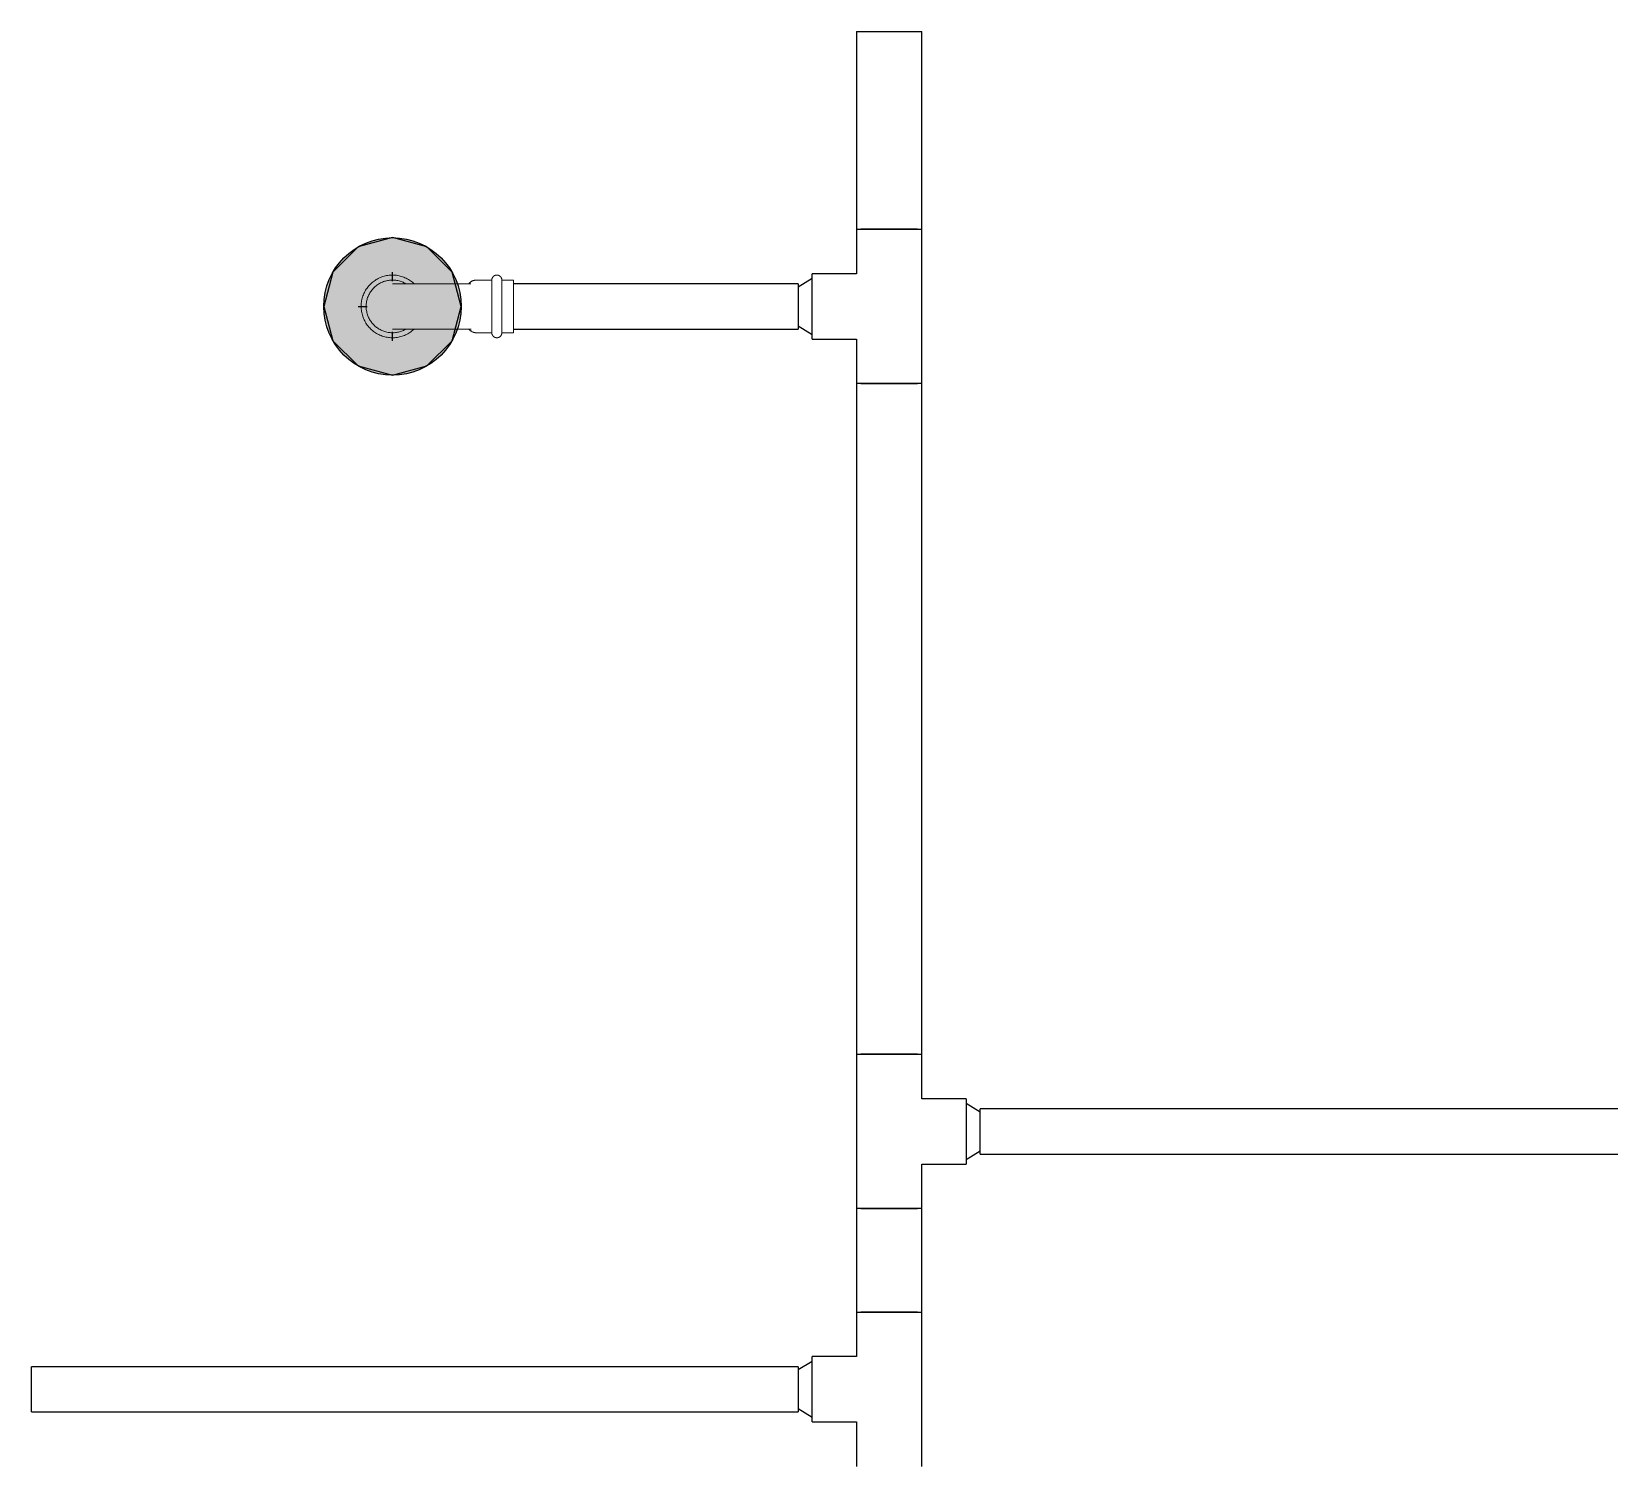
# Model space of a CAD drawing. Header units: inches. Extents: x -3327 to -1, y 8 to 1328.
# Drawn here: x -2221.81 to -2175.9, y 524.26 to 566 of the extents above; entities that cross this region are included whole.
import ezdxf

# ---------------------------------------------------------------- set-up
doc = ezdxf.new("R2010")
doc.units = ezdxf.units.IN
doc.header["$MEASUREMENT"] = 0
doc.layers.add('P-PIPE', color=3, linetype='Continuous', lineweight=9)
doc.layers.add('X - REF - FP', color=7, linetype='Continuous', true_color=0xb90000)

# ---------------------------------------------------------------- blocks, each defined once
blk = doc.blocks.new('Victaulic-VicPress316-Elbow 90-45deg Style P568_P571 - Standard-V2-SECOND LEVEL')
at = {"layer": 'P-PIPE'}
for p, q in [((-3203.704, 731.097), (-3203.704, 730.203)), ((-3202.389, 730.206), (-3202.389, 731.097)), ((-3203.813, 730.051), (-3203.813, 729.6)), ((-3202.28, 729.6), (-3202.28, 730.051)), ((-3203.046, 729.6), (-3203.813, 729.6)), ((-3202.28, 729.6), (-3203.046, 729.6)), ((-3203.813, 729.309), (-3203.813, 728.97)), ((-3203.046, 729.309), (-3203.813, 729.309)), ((-3203.813, 728.97), (-3203.046, 728.97)), ((-3202.28, 729.309), (-3203.046, 729.309)), ((-3203.046, 728.97), (-3202.28, 728.97)), ((-3202.28, 728.97), (-3202.28, 729.309))]:
    blk.add_line(p, q, dxfattribs=at)
at = {"layer": 'P-PIPE', "flags": 128}
for points in [[(-3203.046, 733.402), (-3203.083, 733.401), (-3203.119, 733.399), (-3203.155, 733.395), (-3203.191, 733.39), (-3203.227, 733.384), (-3203.263, 733.376), (-3203.298, 733.366), (-3203.333, 733.356), (-3203.367, 733.344), (-3203.401, 733.33), (-3203.434, 733.315), (-3203.467, 733.299), (-3203.499, 733.281), (-3203.53, 733.263), (-3203.561, 733.243), (-3203.591, 733.222), (-3203.619, 733.199), (-3203.647, 733.176), (-3203.674, 733.151), (-3203.7, 733.125), (-3203.725, 733.099), (-3203.749, 733.071), (-3203.772, 733.043), (-3203.793, 733.013), (-3203.813, 732.983), (-3203.833, 732.952), (-3203.85, 732.92), (-3203.867, 732.887), (-3203.882, 732.854), (-3203.896, 732.82), (-3203.909, 732.786), (-3203.92, 732.751), (-3203.93, 732.716), (-3203.938, 732.681), (-3203.945, 732.645), (-3203.95, 732.609), (-3203.954, 732.573), (-3203.957, 732.536), (-3203.958, 732.5), (-3203.958, 732.463), (-3203.956, 732.427), (-3203.953, 732.391), (-3203.948, 732.354), (-3203.942, 732.318), (-3203.934, 732.283), (-3203.925, 732.247), (-3203.915, 732.212), (-3203.903, 732.178), (-3203.89, 732.144), (-3203.875, 732.11), (-3203.859, 732.078), (-3203.842, 732.045), (-3203.824, 732.014), (-3203.804, 731.983), (-3203.783, 731.953), (-3203.761, 731.924), (-3203.738, 731.896), (-3203.714, 731.869)], [(-3203.046, 733.257), (-3203.077, 733.256), (-3203.107, 733.254), (-3203.138, 733.251), (-3203.168, 733.247), (-3203.198, 733.241), (-3203.228, 733.235), (-3203.258, 733.227), (-3203.287, 733.218), (-3203.316, 733.207), (-3203.345, 733.196), (-3203.373, 733.183), (-3203.4, 733.17), (-3203.427, 733.155), (-3203.453, 733.139), (-3203.479, 733.123), (-3203.504, 733.105), (-3203.528, 733.086), (-3203.551, 733.066), (-3203.574, 733.046), (-3203.596, 733.024), (-3203.617, 733.002), (-3203.637, 732.978), (-3203.656, 732.954), (-3203.674, 732.93), (-3203.691, 732.904), (-3203.707, 732.878), (-3203.722, 732.851), (-3203.736, 732.824), (-3203.749, 732.796), (-3203.76, 732.768), (-3203.771, 732.739), (-3203.78, 732.71), (-3203.789, 732.68), (-3203.796, 732.65), (-3203.801, 732.62), (-3203.806, 732.59), (-3203.809, 732.559), (-3203.812, 732.529), (-3203.812, 732.498), (-3203.812, 732.468), (-3203.811, 732.437), (-3203.808, 732.406), (-3203.804, 732.376), (-3203.799, 732.346), (-3203.792, 732.316), (-3203.785, 732.286), (-3203.776, 732.257), (-3203.766, 732.228), (-3203.755, 732.199), (-3203.743, 732.171), (-3203.73, 732.143), (-3203.715, 732.116), (-3203.704, 732.096)], [(-3202.389, 731.858), (-3202.367, 731.881), (-3202.343, 731.909), (-3202.32, 731.937), (-3202.299, 731.967), (-3202.279, 731.997), (-3202.26, 732.028), (-3202.242, 732.06), (-3202.225, 732.093), (-3202.21, 732.126), (-3202.196, 732.16), (-3202.183, 732.194), (-3202.172, 732.229), (-3202.163, 732.264), (-3202.154, 732.299), (-3202.147, 732.335), (-3202.142, 732.371), (-3202.138, 732.407), (-3202.135, 732.444), (-3202.134, 732.48), (-3202.134, 732.517), (-3202.136, 732.553), (-3202.139, 732.589), (-3202.144, 732.626), (-3202.15, 732.662), (-3202.158, 732.697), (-3202.167, 732.733), (-3202.177, 732.768), (-3202.189, 732.802), (-3202.202, 732.836), (-3202.217, 732.87), (-3202.233, 732.902), (-3202.25, 732.935), (-3202.268, 732.966), (-3202.288, 732.997), (-3202.309, 733.027), (-3202.331, 733.056), (-3202.354, 733.084), (-3202.378, 733.111), (-3202.404, 733.137), (-3202.43, 733.163), (-3202.457, 733.187), (-3202.486, 733.21), (-3202.515, 733.231), (-3202.545, 733.252), (-3202.576, 733.271), (-3202.608, 733.29), (-3202.64, 733.307), (-3202.673, 733.322), (-3202.706, 733.336), (-3202.741, 733.349), (-3202.775, 733.361), (-3202.81, 733.371), (-3202.846, 733.38), (-3202.881, 733.387), (-3202.917, 733.393), (-3202.954, 733.397), (-3202.99, 733.4), (-3203.026, 733.402), (-3203.046, 733.402)], [(-3202.385, 732.102), (-3202.37, 732.129), (-3202.356, 732.156), (-3202.343, 732.184), (-3202.332, 732.212), (-3202.321, 732.241), (-3202.312, 732.27), (-3202.304, 732.3), (-3202.297, 732.33), (-3202.291, 732.36), (-3202.286, 732.39), (-3202.283, 732.421), (-3202.281, 732.451), (-3202.28, 732.482), (-3202.28, 732.512), (-3202.281, 732.543), (-3202.284, 732.574), (-3202.288, 732.604), (-3202.293, 732.634), (-3202.3, 732.664), (-3202.307, 732.694), (-3202.316, 732.723), (-3202.326, 732.752), (-3202.337, 732.781), (-3202.349, 732.809), (-3202.362, 732.837), (-3202.377, 732.864), (-3202.392, 732.89), (-3202.409, 732.916), (-3202.426, 732.941), (-3202.445, 732.966), (-3202.464, 732.989), (-3202.485, 733.012), (-3202.506, 733.034), (-3202.528, 733.055), (-3202.551, 733.075), (-3202.575, 733.095), (-3202.6, 733.113), (-3202.625, 733.13), (-3202.651, 733.147), (-3202.677, 733.162), (-3202.705, 733.176), (-3202.732, 733.189), (-3202.761, 733.201), (-3202.789, 733.212), (-3202.818, 733.222), (-3202.848, 733.23), (-3202.878, 733.238), (-3202.908, 733.244), (-3202.938, 733.249), (-3202.968, 733.253), (-3202.999, 733.255), (-3203.029, 733.256), (-3203.046, 733.257)], [(-3203.704, 732.49), (-3203.704, 732.489), (-3203.704, 732.486), (-3203.704, 732.48), (-3203.704, 732.472), (-3203.704, 732.462), (-3203.704, 732.45), (-3203.704, 732.436), (-3203.704, 732.419), (-3203.704, 732.401), (-3203.704, 732.38), (-3203.704, 732.357), (-3203.704, 732.333), (-3203.704, 732.306), (-3203.704, 732.277), (-3203.704, 732.247), (-3203.704, 732.214), (-3203.704, 732.18), (-3203.704, 732.144), (-3203.704, 732.107), (-3203.704, 732.068), (-3203.704, 732.027), (-3203.704, 731.985), (-3203.704, 731.941), (-3203.704, 731.896), (-3203.704, 731.85), (-3203.704, 731.802), (-3203.704, 731.754), (-3203.704, 731.704), (-3203.704, 731.653), (-3203.704, 731.602), (-3203.704, 731.549), (-3203.704, 731.496), (-3203.704, 731.443), (-3203.704, 731.388), (-3203.704, 731.334), (-3203.704, 731.279), (-3203.704, 731.223), (-3203.704, 731.168), (-3203.704, 731.112), (-3203.704, 731.097)], [(-3202.389, 731.097), (-3202.389, 731.153), (-3202.389, 731.208), (-3202.389, 731.264), (-3202.389, 731.319), (-3202.389, 731.374), (-3202.389, 731.428), (-3202.389, 731.482), (-3202.389, 731.535), (-3202.389, 731.588), (-3202.389, 731.639), (-3202.389, 731.69), (-3202.389, 731.74), (-3202.389, 731.789), (-3202.389, 731.837), (-3202.389, 731.884), (-3202.389, 731.929), (-3202.389, 731.973), (-3202.389, 732.016), (-3202.389, 732.057), (-3202.389, 732.096), (-3202.389, 732.134), (-3202.389, 732.171), (-3202.389, 732.205), (-3202.389, 732.238), (-3202.389, 732.269), (-3202.389, 732.298), (-3202.389, 732.326), (-3202.389, 732.351), (-3202.389, 732.374), (-3202.389, 732.395), (-3202.389, 732.414), (-3202.389, 732.432), (-3202.389, 732.446), (-3202.389, 732.459), (-3202.389, 732.47), (-3202.389, 732.478), (-3202.389, 732.484), (-3202.389, 732.488), (-3202.389, 732.49), (-3202.389, 732.49)], [(-3203.813, 730.051), (-3203.812, 730.062), (-3203.812, 730.073), (-3203.811, 730.084), (-3203.809, 730.094), (-3203.807, 730.105), (-3203.805, 730.116), (-3203.802, 730.126), (-3203.799, 730.137), (-3203.795, 730.147), (-3203.791, 730.157), (-3203.787, 730.167), (-3203.782, 730.177), (-3203.777, 730.186), (-3203.771, 730.196), (-3203.765, 730.205), (-3203.759, 730.214), (-3203.752, 730.222), (-3203.745, 730.231), (-3203.738, 730.239), (-3203.73, 730.246), (-3203.722, 730.254), (-3203.714, 730.261), (-3203.705, 730.268), (-3203.704, 730.269)], [(-3202.389, 730.269), (-3202.38, 730.262), (-3202.372, 730.255), (-3202.364, 730.248), (-3202.356, 730.24), (-3202.348, 730.232), (-3202.341, 730.224), (-3202.335, 730.215), (-3202.328, 730.207), (-3202.322, 730.197), (-3202.317, 730.188), (-3202.311, 730.179), (-3202.306, 730.169), (-3202.302, 730.159), (-3202.298, 730.149), (-3202.294, 730.139), (-3202.291, 730.128), (-3202.288, 730.118), (-3202.285, 730.107), (-3202.283, 730.096), (-3202.282, 730.086), (-3202.281, 730.075), (-3202.28, 730.064), (-3202.28, 730.053), (-3202.28, 730.051)], [(-3203.813, 729.309), (-3203.818, 729.309), (-3203.824, 729.309), (-3203.83, 729.31), (-3203.836, 729.31), (-3203.841, 729.311), (-3203.847, 729.313), (-3203.853, 729.314), (-3203.858, 729.316), (-3203.864, 729.318), (-3203.869, 729.32), (-3203.875, 729.322), (-3203.88, 729.325), (-3203.885, 729.328), (-3203.89, 729.331), (-3203.895, 729.334), (-3203.899, 729.337), (-3203.904, 729.341), (-3203.908, 729.345), (-3203.913, 729.349), (-3203.917, 729.353), (-3203.921, 729.357), (-3203.925, 729.361), (-3203.928, 729.366), (-3203.932, 729.371), (-3203.935, 729.375), (-3203.938, 729.38), (-3203.941, 729.385), (-3203.944, 729.391), (-3203.946, 729.396), (-3203.948, 729.401), (-3203.95, 729.407), (-3203.952, 729.412), (-3203.953, 729.418), (-3203.955, 729.424), (-3203.956, 729.429), (-3203.957, 729.435), (-3203.957, 729.441), (-3203.958, 729.447), (-3203.958, 729.452), (-3203.958, 729.458), (-3203.958, 729.464), (-3203.957, 729.47), (-3203.956, 729.476), (-3203.955, 729.481), (-3203.954, 729.487), (-3203.953, 729.493), (-3203.951, 729.498), (-3203.949, 729.504), (-3203.947, 729.509), (-3203.945, 729.515), (-3203.942, 729.52), (-3203.94, 729.525), (-3203.937, 729.53), (-3203.934, 729.535), (-3203.93, 729.54), (-3203.927, 729.544), (-3203.923, 729.549), (-3203.919, 729.553), (-3203.915, 729.557), (-3203.911, 729.561), (-3203.906, 729.565), (-3203.902, 729.569), (-3203.897, 729.572), (-3203.892, 729.576), (-3203.888, 729.579), (-3203.882, 729.582), (-3203.877, 729.584), (-3203.872, 729.587), (-3203.867, 729.589), (-3203.861, 729.591), (-3203.856, 729.593), (-3203.85, 729.595), (-3203.845, 729.596), (-3203.839, 729.597), (-3203.833, 729.598), (-3203.827, 729.599), (-3203.821, 729.599), (-3203.816, 729.599), (-3203.813, 729.6)], [(-3203.046, 729.6), (-3203.077, 729.6), (-3203.107, 729.6), (-3203.138, 729.6), (-3203.168, 729.6), (-3203.198, 729.6), (-3203.228, 729.6), (-3203.258, 729.6), (-3203.287, 729.6), (-3203.316, 729.6), (-3203.345, 729.6), (-3203.373, 729.6), (-3203.4, 729.6), (-3203.427, 729.6), (-3203.453, 729.6), (-3203.479, 729.6), (-3203.504, 729.6), (-3203.528, 729.6), (-3203.551, 729.6), (-3203.574, 729.6), (-3203.596, 729.6), (-3203.617, 729.6), (-3203.637, 729.6), (-3203.656, 729.6), (-3203.674, 729.6), (-3203.691, 729.6), (-3203.707, 729.6), (-3203.722, 729.6), (-3203.736, 729.6), (-3203.749, 729.6), (-3203.76, 729.6), (-3203.771, 729.6), (-3203.78, 729.6), (-3203.789, 729.6), (-3203.796, 729.6), (-3203.801, 729.6), (-3203.806, 729.6), (-3203.809, 729.6), (-3203.812, 729.6), (-3203.812, 729.6), (-3203.813, 729.6)], [(-3203.813, 729.6), (-3203.812, 729.6), (-3203.81, 729.6), (-3203.807, 729.6), (-3203.803, 729.6), (-3203.797, 729.6), (-3203.791, 729.6), (-3203.783, 729.6), (-3203.774, 729.6)], [(-3202.28, 729.6), (-3202.28, 729.6), (-3202.282, 729.6), (-3202.285, 729.6), (-3202.289, 729.6), (-3202.295, 729.6), (-3202.302, 729.6), (-3202.309, 729.6), (-3202.318, 729.6), (-3202.329, 729.6), (-3202.34, 729.6), (-3202.353, 729.6), (-3202.366, 729.6), (-3202.381, 729.6), (-3202.397, 729.6), (-3202.413, 729.6), (-3202.431, 729.6), (-3202.45, 729.6), (-3202.47, 729.6), (-3202.49, 729.6), (-3202.512, 729.6), (-3202.534, 729.6), (-3202.558, 729.6), (-3202.582, 729.6), (-3202.606, 729.6), (-3202.632, 729.6), (-3202.658, 729.6), (-3202.685, 729.6), (-3202.712, 729.6), (-3202.74, 729.6), (-3202.768, 729.6), (-3202.797, 729.6), (-3202.826, 729.6), (-3202.856, 729.6), (-3202.886, 729.6), (-3202.916, 729.6), (-3202.946, 729.6), (-3202.977, 729.6), (-3203.007, 729.6), (-3203.038, 729.6), (-3203.046, 729.6)], [(-3202.321, 729.6), (-3202.312, 729.6), (-3202.304, 729.6), (-3202.297, 729.6), (-3202.291, 729.6), (-3202.286, 729.6), (-3202.283, 729.6), (-3202.281, 729.6), (-3202.28, 729.6), (-3202.28, 729.6)], [(-3202.28, 729.6), (-3202.274, 729.599), (-3202.268, 729.599), (-3202.262, 729.598), (-3202.256, 729.598), (-3202.251, 729.597), (-3202.245, 729.595), (-3202.239, 729.594), (-3202.234, 729.592), (-3202.228, 729.59), (-3202.223, 729.588), (-3202.218, 729.586), (-3202.212, 729.583), (-3202.207, 729.58), (-3202.202, 729.577), (-3202.197, 729.574), (-3202.193, 729.571), (-3202.188, 729.567), (-3202.184, 729.563), (-3202.179, 729.559), (-3202.175, 729.555), (-3202.171, 729.551), (-3202.167, 729.547), (-3202.164, 729.542), (-3202.16, 729.537), (-3202.157, 729.533), (-3202.154, 729.528), (-3202.151, 729.523), (-3202.149, 729.517), (-3202.146, 729.512), (-3202.144, 729.507), (-3202.142, 729.501), (-3202.14, 729.496), (-3202.139, 729.49), (-3202.137, 729.484), (-3202.136, 729.479), (-3202.135, 729.473), (-3202.135, 729.467), (-3202.134, 729.461), (-3202.134, 729.456), (-3202.134, 729.45), (-3202.134, 729.444), (-3202.135, 729.438), (-3202.136, 729.432), (-3202.137, 729.427), (-3202.138, 729.421), (-3202.139, 729.415), (-3202.141, 729.41), (-3202.143, 729.404), (-3202.145, 729.399), (-3202.147, 729.393), (-3202.15, 729.388), (-3202.152, 729.383), (-3202.155, 729.378), (-3202.159, 729.373), (-3202.162, 729.368), (-3202.165, 729.364), (-3202.169, 729.359), (-3202.173, 729.355), (-3202.177, 729.351), (-3202.181, 729.347), (-3202.186, 729.343), (-3202.19, 729.339), (-3202.195, 729.336), (-3202.2, 729.332), (-3202.205, 729.329), (-3202.21, 729.326), (-3202.215, 729.324), (-3202.22, 729.321), (-3202.225, 729.319), (-3202.231, 729.317), (-3202.236, 729.315), (-3202.242, 729.313), (-3202.248, 729.312), (-3202.253, 729.311), (-3202.259, 729.31), (-3202.265, 729.309), (-3202.271, 729.309), (-3202.276, 729.309), (-3202.28, 729.309)], [(-3203.771, 729.309), (-3203.78, 729.309), (-3203.789, 729.309), (-3203.796, 729.309), (-3203.801, 729.309), (-3203.806, 729.309), (-3203.809, 729.309), (-3203.812, 729.309), (-3203.812, 729.309), (-3203.813, 729.309)], [(-3203.813, 729.309), (-3203.812, 729.309), (-3203.81, 729.309), (-3203.807, 729.309), (-3203.803, 729.309), (-3203.797, 729.309), (-3203.791, 729.309), (-3203.783, 729.309), (-3203.774, 729.309), (-3203.763, 729.309), (-3203.752, 729.309), (-3203.74, 729.309), (-3203.726, 729.309), (-3203.711, 729.309), (-3203.695, 729.309), (-3203.679, 729.309), (-3203.661, 729.309), (-3203.642, 729.309), (-3203.622, 729.309), (-3203.602, 729.309), (-3203.58, 729.309), (-3203.558, 729.309), (-3203.534, 729.309), (-3203.51, 729.309), (-3203.486, 729.309), (-3203.46, 729.309), (-3203.434, 729.309), (-3203.407, 729.309), (-3203.38, 729.309), (-3203.352, 729.309), (-3203.324, 729.309), (-3203.295, 729.309), (-3203.266, 729.309), (-3203.236, 729.309), (-3203.206, 729.309), (-3203.176, 729.309), (-3203.146, 729.309), (-3203.116, 729.309), (-3203.085, 729.309), (-3203.054, 729.309), (-3203.046, 729.309)], [(-3203.046, 729.309), (-3203.015, 729.309), (-3202.985, 729.309), (-3202.954, 729.309), (-3202.924, 729.309), (-3202.894, 729.309), (-3202.864, 729.309), (-3202.834, 729.309), (-3202.805, 729.309), (-3202.776, 729.309), (-3202.748, 729.309), (-3202.72, 729.309), (-3202.692, 729.309), (-3202.665, 729.309), (-3202.639, 729.309), (-3202.613, 729.309), (-3202.588, 729.309), (-3202.564, 729.309), (-3202.541, 729.309), (-3202.518, 729.309), (-3202.496, 729.309), (-3202.475, 729.309), (-3202.455, 729.309), (-3202.436, 729.309), (-3202.418, 729.309), (-3202.401, 729.309), (-3202.385, 729.309), (-3202.37, 729.309), (-3202.356, 729.309), (-3202.343, 729.309), (-3202.332, 729.309), (-3202.321, 729.309), (-3202.312, 729.309), (-3202.304, 729.309), (-3202.297, 729.309), (-3202.291, 729.309), (-3202.286, 729.309), (-3202.283, 729.309), (-3202.281, 729.309), (-3202.28, 729.309), (-3202.28, 729.309)], [(-3202.28, 729.309), (-3202.28, 729.309), (-3202.282, 729.309), (-3202.285, 729.309), (-3202.289, 729.309), (-3202.295, 729.309), (-3202.302, 729.309), (-3202.309, 729.309), (-3202.318, 729.309)]]:
    blk.add_lwpolyline(points, dxfattribs=at)

msp = doc.modelspace()

# ---------------------------------------------------------------- hatches: boundary and pattern name
at = {"layer": 'X - REF - FP'}
h = msp.add_hatch(color=256, dxfattribs=at)
edge = h.paths.add_edge_path(flags=0)
edge.add_arc((-2211.307, 558.005), 2, 0, 360)
msp.add_hatch(color=256, dxfattribs=at).paths.add_polyline_path([(-2211.307, 556.005), (-2210.307, 556.273), (-2209.575, 557.005), (-2209.307, 558.005), (-2209.575, 559.005), (-2210.307, 559.737), (-2211.307, 560.005), (-2212.307, 559.737), (-2213.039, 559.005), (-2213.307, 558.005), (-2213.039, 557.005), (-2212.307, 556.273)], flags=0)

# ---------------------------------------------------------------- linework, layer by layer
for p, q in [((-2197.807, 566), (-2197.807, 560.249)), ((-2197.807, 566), (-2195.907, 566)), ((-2195.907, 560.249), (-2195.907, 566)), ((-2197.807, 560.249), (-2197.807, 558.956)), ((-2197.807, 560.249), (-2195.906, 560.249)), ((-2197.529, 560.249), (-2197.679, 560.249)), ((-2197.332, 560.249), (-2197.528, 560.249)), ((-2197.103, 560.249), (-2197.332, 560.249)), ((-2196.611, 560.249), (-2197.103, 560.249)), ((-2196.382, 560.249), (-2196.611, 560.249)), ((-2196.185, 560.249), (-2196.381, 560.249)), ((-2196.034, 560.249), (-2196.184, 560.249)), ((-2195.906, 555.761), (-2195.906, 560.249)), ((-2212.307, 559.737), (-2213.039, 559.005)), ((-2211.307, 560.005), (-2212.307, 559.737)), ((-2210.307, 559.737), (-2211.307, 560.005)), ((-2209.575, 559.005), (-2210.307, 559.737)), ((-2213.039, 559.005), (-2213.307, 558.005)), ((-2211.307, 558.741), (-2211.307, 559.005)), ((-2209.307, 558.005), (-2209.575, 559.005)), ((-2199.507, 558.662), (-2207.787, 558.662)), ((-2199.101, 558.817), (-2199.507, 558.567)), ((-2199.507, 558.662), (-2199.507, 557.347)), ((-2197.807, 558.956), (-2199.101, 558.956)), ((-2199.101, 557.054), (-2199.101, 558.956)), ((-2213.307, 558.005), (-2213.039, 557.005)), ((-2212.307, 558.005), (-2212.045, 558.005)), ((-2209.575, 557.005), (-2209.307, 558.005)), ((-2207.787, 557.347), (-2199.507, 557.347)), ((-2199.507, 557.442), (-2199.101, 557.192)), ((-2213.039, 557.005), (-2212.307, 556.273)), ((-2211.307, 557.005), (-2211.307, 557.269)), ((-2210.307, 556.273), (-2209.575, 557.005)), ((-2199.101, 557.054), (-2197.807, 557.054)), ((-2197.807, 557.054), (-2197.807, 555.761)), ((-2212.307, 556.273), (-2211.307, 556.005)), ((-2211.307, 556.005), (-2210.307, 556.273)), ((-2195.906, 555.761), (-2197.807, 555.761)), ((-2197.807, 555.761), (-2197.807, 536.249)), ((-2197.679, 555.761), (-2197.529, 555.761)), ((-2197.528, 555.761), (-2197.332, 555.761)), ((-2197.332, 555.761), (-2197.103, 555.761)), ((-2197.103, 555.761), (-2196.611, 555.761)), ((-2196.611, 555.761), (-2196.382, 555.761)), ((-2196.381, 555.761), (-2196.185, 555.761)), ((-2196.184, 555.761), (-2196.034, 555.761)), ((-2195.907, 536.249), (-2195.907, 555.761)), ((-2197.807, 536.249), (-2197.807, 531.761)), ((-2197.807, 536.249), (-2195.906, 536.249)), ((-2197.529, 536.249), (-2197.679, 536.249)), ((-2197.332, 536.249), (-2197.528, 536.249)), ((-2197.103, 536.249), (-2197.332, 536.249)), ((-2196.611, 536.249), (-2197.103, 536.249)), ((-2196.382, 536.249), (-2196.611, 536.249)), ((-2196.185, 536.249), (-2196.381, 536.249)), ((-2196.034, 536.249), (-2196.184, 536.249)), ((-2195.906, 534.956), (-2195.906, 536.249)), ((-2194.613, 534.956), (-2195.906, 534.956)), ((-2194.613, 534.956), (-2194.613, 533.054)), ((-2194.206, 534.567), (-2194.613, 534.817)), ((-2135.52, 534.662), (-2194.206, 534.662)), ((-2194.206, 533.347), (-2194.206, 534.662)), ((-2194.613, 533.192), (-2194.206, 533.442)), ((-2195.906, 531.761), (-2195.906, 533.054)), ((-2195.906, 533.054), (-2194.613, 533.054)), ((-2194.206, 533.347), (-2135.52, 533.347)), ((-2195.906, 531.761), (-2197.807, 531.761)), ((-2197.807, 531.761), (-2197.807, 528.749)), ((-2197.679, 531.761), (-2197.529, 531.761)), ((-2197.528, 531.761), (-2197.332, 531.761)), ((-2197.332, 531.761), (-2197.103, 531.761)), ((-2197.103, 531.761), (-2196.611, 531.761)), ((-2196.611, 531.761), (-2196.382, 531.761)), ((-2196.381, 531.761), (-2196.185, 531.761)), ((-2196.184, 531.761), (-2196.034, 531.761)), ((-2195.907, 528.749), (-2195.907, 531.761)), ((-2197.807, 528.749), (-2197.807, 527.456)), ((-2197.807, 528.749), (-2195.906, 528.749)), ((-2197.529, 528.749), (-2197.679, 528.749)), ((-2197.332, 528.749), (-2197.528, 528.749)), ((-2197.103, 528.749), (-2197.332, 528.749)), ((-2196.611, 528.749), (-2197.103, 528.749)), ((-2196.382, 528.749), (-2196.611, 528.749)), ((-2196.185, 528.749), (-2196.381, 528.749)), ((-2196.034, 528.749), (-2196.184, 528.749)), ((-2195.906, 524.261), (-2195.906, 528.749)), ((-2197.807, 527.456), (-2199.101, 527.456)), ((-2199.101, 525.554), (-2199.101, 527.456)), ((-2199.507, 527.162), (-2221.807, 527.162)), ((-2221.807, 525.847), (-2221.807, 527.162)), ((-2199.101, 527.317), (-2199.507, 527.067)), ((-2199.507, 527.162), (-2199.507, 525.847)), ((-2221.807, 525.847), (-2199.507, 525.847)), ((-2199.507, 525.942), (-2199.101, 525.692)), ((-2199.101, 525.554), (-2197.807, 525.554)), ((-2197.807, 525.554), (-2197.807, 524.261))]:
    msp.add_line(p, q, dxfattribs=at)
msp.add_circle((-2211.307, 558.005), 2, dxfattribs=at)

# ---------------------------------------------------------------- block references
at = {"layer": 'X - REF - FP', "rotation": 90}
msp.add_blockref('Victaulic-VicPress316-Elbow 90-45deg Style P568_P571 - Standard-V2-SECOND LEVEL', (-1478.817, 3761.051), dxfattribs=at)

doc.saveas('drawing.dxf')
